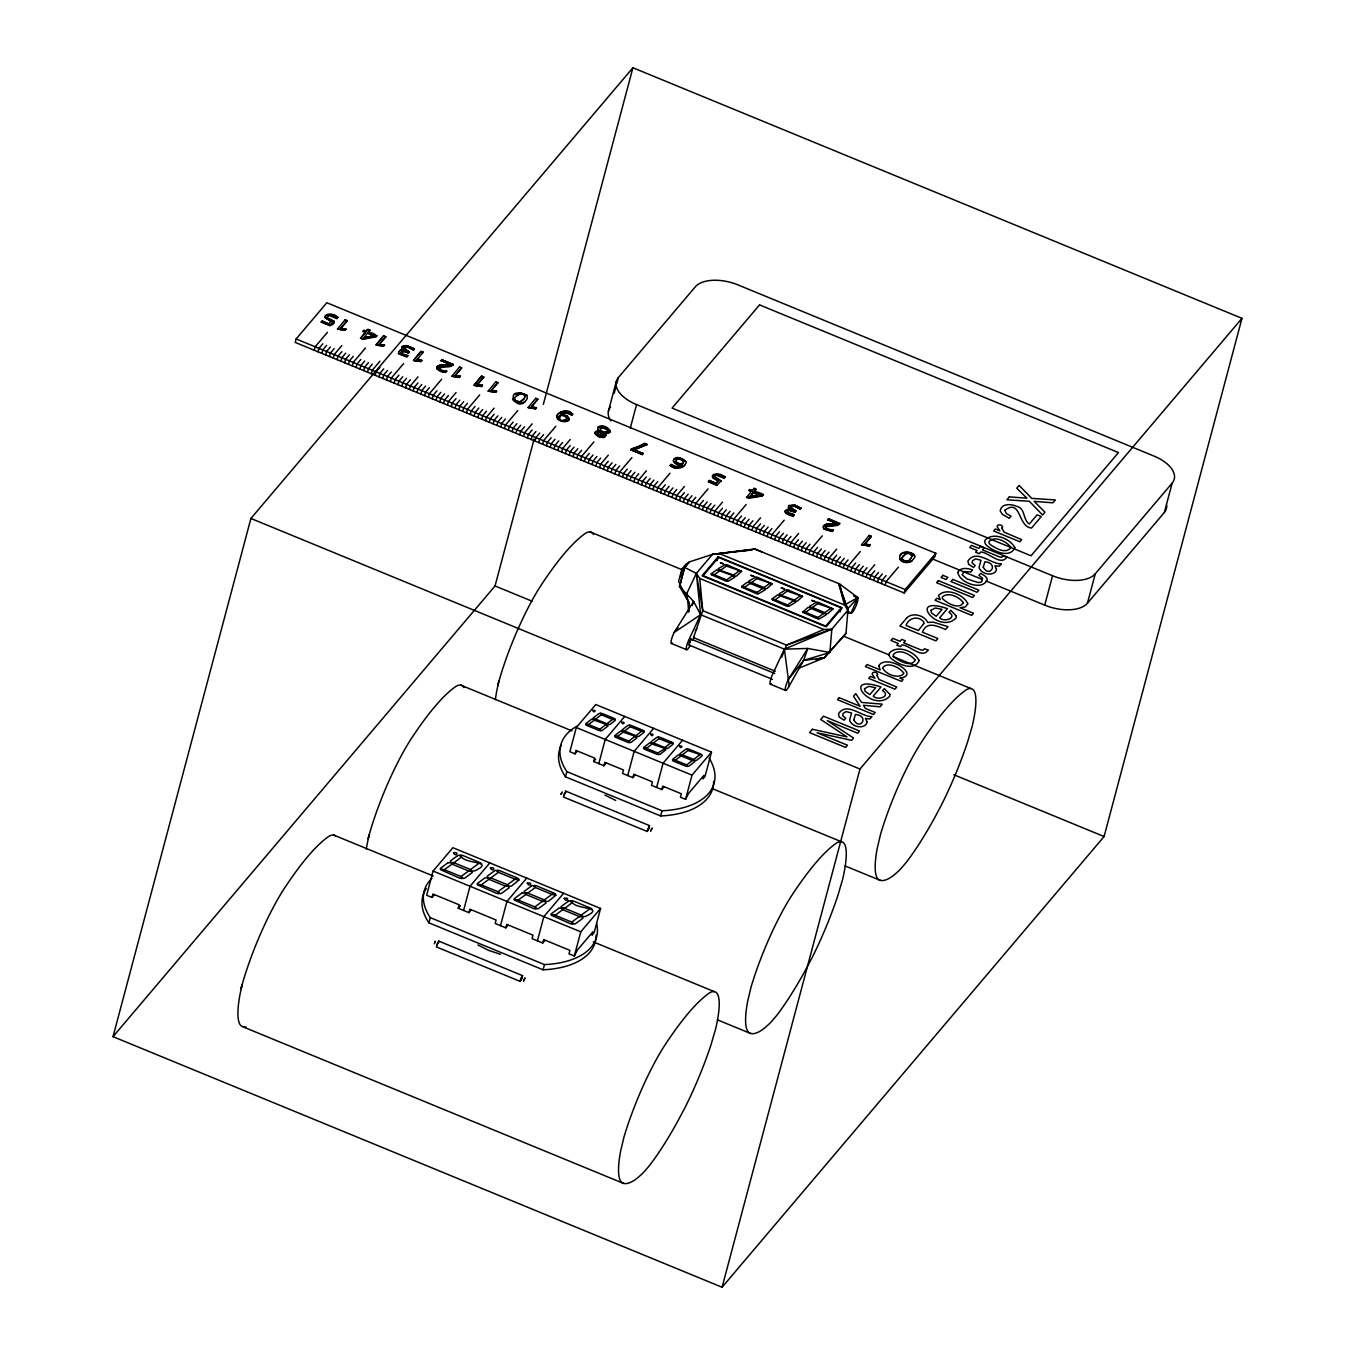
<?xml version="1.0" encoding="UTF-8"?>
<svg xmlns="http://www.w3.org/2000/svg" width="1355" height="1355" viewBox="0 0 1355 1355"><rect width="100%" height="100%" fill="white"/><g stroke="black" fill="none" stroke-linecap="round" stroke-linejoin="round"><path stroke-width="1.5" d="M525.3 396.185C524.978 390.697 512.986 396.083 514.849 398.98M912.288 555.398L912.186 556.414L910.154 553.331L906.546 553.06L901.82 558.192L903.311 555.364M688.289 612.257L688.713 602.06L680.041 584.547L684.597 567.406L689.204 561.969L712.459 554.381L754.972 549.063L762.255 552.095M911 558.429C909.476 562.206 901.515 562.681 901.922 557.837M829.87 652.466L807.8 648.452L803.6 660.427L788.712 686.85A8.418 1.728 -67.6 0 1 785.206 689.526A8.418 1.728 -67.6 0 1 788.373 679.38L803.6 660.427L829.87 652.466L831.851 629.143L847.959 610.14L838.711 583.514L844.555 605.075L847.959 610.14L845.977 633.446L824.213 657.819L799.619 667.93M565.882 792.082L565.763 791.151L563.426 796.994L647.165 831.445L648.317 830.09M691.101 639.966L690.982 639.035L688.645 644.878L772.384 679.329M685.647 463.444C689.288 461.92 675.383 452.807 673.35 460.666C673.96 464.155 679.482 465.832 682.107 464.562C678.855 465.612 673.841 462.699 673.35 460.666M404.01 347.879L408.075 346.914L413.546 349.946L407.974 347.253L404.18 347.795M790.524 506.905L794.589 505.94L800.06 508.972L794.487 506.279L790.693 506.821M556.888 417.204C554.076 413.224 571.929 406.839 571.878 415.087L565.408 412.598L560.614 414.833L566.797 415.917L569.303 419.068L566.881 415.579L560.614 414.833M605.821 435.717C603.771 429.264 608.09 439.528 601.705 437.309C597.877 438.224 593.897 432.347 595.014 432.296M785.121 511.614L785.29 510.75L786.12 513.223L791.134 515.577L793.369 515.984L794.284 514.68C781.412 509.565 788.559 514.646 794.284 514.68M604.533 433.397C617.44 434.515 603.788 421.557 598.08 427.265L597.724 429.332L599.401 431.28L597.724 429.332M450.334 364.41L441.222 360.65L450.334 364.41C446.574 366.477 436.259 363.055 436.767 368.679L440.324 371.406L445.676 372.473L446.676 371.067L441.391 370.322L439.274 367.696L450.199 366.528L453.18 364.749L441.984 359.769L453.281 364.41L452.824 365.189M823.146 527.095L826.144 524.283L836.848 523.437L827.736 519.676L836.848 523.437M527.298 398.404L527.01 395.406C501.401 384.464 517.559 415.697 526.943 399.031M899.703 557.024C899.381 548.25 919.622 553.043 913.829 558.599M327.52 317.104L327.588 316.647M714.559 477.028L721.216 481.093L714.661 476.672M446.574 371.406L441.307 370.677L438.952 368.509C441.391 363.089 449.894 369.119 453.281 364.41M839.423 523.86L836.814 525.215L826.635 525.774L825.534 527.129L826.669 528.704L833.19 530.093L829.091 530.11L825.754 528.315L825.635 526.773L837.559 525.367L839.795 523.437L828.498 518.796L827.651 520.032M337.022 318.577C330.688 313.903 321.88 313.479 337.022 318.577C339.512 313.903 323.54 311.938 325.183 317.663L331.23 321.558L325.183 317.663M562.206 791.913L560.885 794.352L561.732 793.285M712.205 476.587L718.387 481.144L712.713 477.909L713.441 474.419L720.233 474.301L725.162 476.757L724.163 478.163C709.021 473.064 717.828 473.488 724.163 478.163M241.681 986.389L239.903 994.993A101.066 20.799 -67.6 0 0 241.19 1025.955L244.036 1026.971M368.746 836.475L366.968 845.08A101.066 20.799 -67.6 0 0 366.29 849.077M498.335 683.343L496.574 691.948A101.066 20.799 -67.6 0 0 495.354 699.722M438.681 942.623L438.698 941.064L436.361 946.908L520.083 981.359L521.59 979.309L522.573 975.651L438.698 941.064M569.388 418.729C568.897 422.98 560.242 422.404 557.498 418.814L557.142 417.696M607.785 431.229C602.568 438.681 593.964 420.66 607.819 430.365M565.204 793.336L564.51 793.403M241.461 987.422L242.308 984.153M368.526 837.492L369.373 834.24M498.132 684.377L498.962 681.108M296.135 338.953L295.221 342.409L904.192 592.965L934.882 556.753L935.814 553.297L326.826 302.741L296.135 338.953L905.123 589.51L935.814 553.297M113.024 1036.66L250.912 518.457L632.921 67.75L1241.976 318.34L1104.088 836.543L722.08 1287.25L113.024 1036.66L495.032 585.97L534.107 439.071M321.287 322.134L322.134 320.881L328.689 323.964L322.05 321.237L321.287 322.134L329.739 325.607C344.475 321.067 315.376 314.563 334.075 321.508M314.241 350.234L315.173 346.778L327.453 332.297M325.268 316.02L330.281 314.479L337.92 317.527M318.052 351.792L318.967 348.337L322.812 343.814M327.419 317.443L327.859 316.223L327.504 316.985M321.863 353.367L322.778 349.912L326.623 345.373M329.739 325.607L334.16 321.169M325.674 354.925L326.589 351.47L330.417 346.948M329.468 356.5L330.4 353.045L334.228 348.506M337.497 329.062L345.017 330.264L337.497 329.062L345.135 319.814L347.219 320.678L340.749 328.554L345.864 329.265L340.749 328.554M333.279 358.059L334.194 354.604L341.867 345.559M345.135 319.814L347.134 321.033M337.09 359.634L338.005 356.179L341.85 351.639M340.884 361.192L341.816 357.737L345.644 353.215M344.695 362.767L345.61 359.295L349.454 354.773M348.506 364.326L349.421 360.87L353.265 356.348M352.317 365.901L353.232 362.429L365.511 347.947M376.859 336.023C355.806 329.028 379.044 333.11 376.131 336.887L362.767 339.224L360.532 338.293L365.511 332.212L363.157 331.247L365.511 332.212M368.018 329.248L366.273 331.298L363.936 330.332L366.189 331.636C366.392 327.148 373.015 331.755 367.916 329.587M362.767 339.224L376.944 335.684M363.868 337.666L373.726 335.972L363.868 337.666L367.578 333.059L373.811 335.617M356.111 367.459L357.043 364.004L360.87 359.482M367.578 333.059L373.726 335.972M359.922 369.017L360.837 365.562L364.681 361.04M363.733 370.593L364.647 367.137L368.492 362.598M367.527 372.151L368.458 368.696L372.286 364.173M384.447 345.152L383.601 346.152L376.08 344.949L383.702 335.701L385.718 336.921L379.332 344.441L384.447 345.152L379.332 344.441M376.859 345.288L383.685 345.813L384.532 344.797M371.338 373.726L372.252 370.271L379.942 361.209M376.08 344.949L383.702 335.701M375.149 375.284L376.063 371.829L379.908 367.307M378.96 376.859L379.874 373.404L383.702 368.865M382.754 378.418L383.685 374.962L387.513 370.44M386.565 379.993L387.479 376.521L391.324 371.998M390.375 381.551L391.29 378.096L403.57 363.614M407.669 355.992L406.856 356.958C397.421 353.689 393.39 351.182 406.94 356.619L407.77 355.654L401.334 353.333L403.502 355.129L407.77 355.654M404.586 350.539C394.966 351.284 404.383 347.659 404.484 350.877M402.045 346.66L407.821 346.152L414.461 348.879L406.619 345.576L403.417 345.779L401.673 347.456M408.634 353.079L404.349 351.233L401.317 352.215L404.247 351.572L408.634 353.079L409.447 351.877L404.112 348.777L409.447 351.877M394.17 383.126L395.101 379.654L398.929 375.132M397.98 384.685L398.912 381.229L402.74 376.707M401.791 386.243L402.706 382.788L406.551 378.265M405.602 387.818L406.517 384.363L410.345 379.84M413.512 360.447L421.151 351.199L423.15 352.402L421.049 351.538L413.512 360.447L421.032 361.65C424.098 358.025 409.735 359.668 421.879 360.633M414.308 360.769L421.117 361.294L421.981 360.295M409.396 389.376L410.328 385.921L418.001 376.876M413.207 390.951L414.122 387.496L417.967 382.957M417.018 392.51L417.933 389.054L421.778 384.532M420.812 394.085L421.744 390.63L425.572 386.09M424.623 395.643L425.555 392.188L429.383 387.666M428.434 397.218L429.349 393.746L441.628 379.264M436.818 367.137L437.157 366.561M436.767 368.679L443.271 371.947L446.676 371.067M437.072 366.9L438.207 365.731M438.122 366.07L439.63 365.257M438.952 368.509L439.376 367.357M432.245 398.776L433.16 395.321L436.988 390.799M439.545 365.596L441.493 365.054M441.408 365.41L443.881 365.105M436.039 400.352L436.971 396.88L440.798 392.357M443.796 365.46L446.642 365.24M446.557 365.579L448.471 365.206M448.37 365.545L449.606 364.952M439.85 401.91L440.765 398.455L444.609 393.932M443.661 403.468L444.576 400.013L448.42 395.491M451.876 376.233L459.396 377.435L451.876 376.233L459.514 366.985L461.615 367.849L455.145 375.708L460.26 376.419L455.145 375.708M447.455 405.043L448.386 401.588L456.059 392.527M459.514 366.985L461.513 368.187M451.266 406.602L452.197 403.146L456.025 398.624M455.077 408.177L455.991 404.722L459.836 400.182M458.888 409.735L459.802 406.28L463.63 401.757M462.682 411.31L463.613 407.855L467.441 403.316M466.493 412.868L467.407 409.413L479.687 394.932M482.516 385.125L481.567 386.48L474.047 385.277L481.686 376.029L483.684 377.249L477.316 384.769L482.414 385.481L477.316 384.769M474.843 385.599L481.567 386.48M470.304 414.444L471.218 410.988L475.063 406.449M474.047 385.277L481.686 376.029M474.098 416.002L475.029 412.547L478.857 408.024M477.909 417.577L478.84 414.105L482.668 409.583M488.139 391.087L495.659 392.273L488.139 391.087L495.778 381.839L497.861 382.686L491.391 390.562L496.506 391.273L491.391 390.562M481.719 419.135L482.634 415.68L486.479 411.158M485.53 420.694L486.445 417.238L494.118 408.194M495.778 381.839L497.776 383.042M489.324 422.269L490.256 418.814L494.084 414.291M493.135 423.827L494.05 420.372L497.895 415.85M496.946 425.402L497.861 421.947L501.706 417.408M500.74 426.961L501.672 423.505L505.5 418.983M504.551 428.536L505.483 425.08L517.745 410.582M512.529 398.76C513.206 402.808 522.437 404.315 525.113 401.436M515.086 394.373L521.15 392.916L527.01 395.406M525.3 396.846L520.54 401.995L517.779 402.062L514.985 400.284L519.744 401.842L524.029 399.217M508.362 430.094L509.277 426.639L513.122 422.116M516.238 396.49L517.898 394.678M517.813 395.016L518.728 394.17M518.626 394.525L519.575 393.848M519.473 394.186L520.439 393.661M520.337 394.017L521.319 393.661M512.173 431.669L513.088 428.214L516.916 423.675M521.235 394L522.234 393.797M525.215 396.524L523.166 394.119M515.967 433.227L516.899 429.772L520.726 425.25M519.778 434.803L520.693 431.33L524.537 426.808M528.06 407.567L535.581 408.77L528.06 407.567L535.699 398.319L537.799 399.183L531.329 407.059L536.428 407.77L531.329 407.059M523.589 436.361L524.504 432.906L532.176 423.844M535.699 398.319L537.698 399.539M527.4 437.936L528.315 434.464L532.142 429.942M531.194 439.494L532.125 436.039L535.953 431.517M543.338 404.383L632.921 67.75M535.005 441.053L535.919 437.597L539.764 433.075M538.816 442.628L539.73 439.172L543.558 434.633M542.61 444.186L543.541 440.731L555.821 426.249M431.991 897.45L432.906 893.995L459.159 904.801L458.244 908.257L468.898 912.643L469.829 909.188L496.082 919.994L495.168 923.449L505.822 927.836L506.736 924.381L533.006 935.187L532.092 938.642L542.745 943.029L543.66 939.574L569.93 950.38L568.998 953.835L574.334 956.02L577.399 950.024L592.897 931.749L591.983 935.204L594.134 932.663L600.57 908.46L452.892 847.705L433.092 871.062L426.656 895.265L431.991 897.45L434.125 894.927M546.421 445.761L547.335 442.306L551.18 437.767M557.091 415.985L557.481 415.07M557.396 415.426L558.141 414.139M557.498 418.814L563.036 421.236L568.761 420.321M558.057 414.478L559.225 413.055M550.232 447.319L551.146 443.864L554.991 439.342M566.898 418.763C555.584 426.774 559.446 406.669 566.949 418.644M559.141 413.411L560.445 412.208M559.209 418.356L559.141 416.984M559.225 416.815L560.005 415.646M560.36 412.564L561.8 411.598M561.41 414.037L566.644 412.327L571.878 415.087M560.377 415.765L561.664 415.206M561.698 411.954L563.24 411.226M554.043 448.895L554.957 445.439L558.785 440.9M561.58 415.562L563.087 415.324M563.155 411.581L564.781 411.107M596.065 935.153A89.21 46.883 14.9 0 1 543.084 969.807L428.908 922.823L430.28 917.64A89.21 46.883 14.9 0 1 431.957 878.311M562.833 420.473L566.102 419.948M567 417.831L564.578 415.748M564.696 411.446L566.407 411.209M572.674 414.122L568.101 411.564M557.837 450.453L558.768 446.998L562.596 442.475M566.593 419.237L566.813 419.118M561.648 452.028L562.562 448.556L570.235 439.511M565.458 453.586L566.373 450.131L570.201 445.609M569.252 455.161L570.184 451.689L574.012 447.167M573.063 456.72L573.978 453.264L577.823 448.742M576.874 458.278L577.789 454.823L581.634 450.3M580.685 459.853L581.6 456.398L593.88 441.916M463.579 910.458L470.016 886.255L489.816 862.898M584.479 461.411L585.411 457.956L589.239 453.434M594.862 433.177C595.997 435.412 603.28 439.342 605.905 435.378M599.486 430.941L595.878 431.635L599.401 431.28M588.29 462.987L589.205 459.531L593.05 454.992M598.08 427.265L604.804 427.011L610.394 430.924M597.216 433.261L600.502 436.022L602.738 435.904L603.788 434.396L600.468 431.991L597.386 432.923M597.369 434.328L603.449 435.412M598.199 432.11L603.788 434.396M600.248 428.265L603.754 427.875L607.701 429.586M600.096 430.28L604.008 432.025L607.599 431.296M592.101 464.545L593.016 461.09L596.861 456.567M608.412 411.141L616.237 381.754M614.205 393.255L615.763 387.378M616.813 383.465L618.371 377.571L695.267 286.87A33.638 17.683 14.9 0 1 737.984 284.906L1154.003 456.076A33.638 17.683 14.9 0 1 1172.177 483.074L1164.352 512.478L1087.455 603.195A33.638 17.683 14.9 0 1 1044.739 605.143L986.152 581.041M595.895 466.12L596.827 462.665L600.655 458.126M606.295 433.6L610.207 431.906M607.514 431.652L607.972 430.45M599.706 467.678L600.621 464.223L608.293 455.178M603.517 469.253L604.432 465.781L608.276 461.259M607.328 470.812L608.243 467.356L612.07 462.834M611.122 472.387L612.054 468.915L615.881 464.392M614.933 473.945L615.848 470.49L619.692 465.968M630.295 428.112L636.545 404.586A33.638 17.683 14.9 0 1 618.371 377.571M618.744 475.503L619.658 472.048L631.938 457.567M500.486 925.651L506.939 901.448L526.739 878.091M622.538 477.079L623.469 473.623L627.297 469.101M630.719 449.741L642.355 454.535L630.719 449.741L644.811 443.407L646.962 444.677L633.937 449.86L647.063 444.338M631.295 448.827L640.305 446.252L644.811 443.407M626.349 478.637L627.263 475.182L631.108 470.659M630.16 480.212L631.074 476.757L634.919 472.218M633.971 481.77L634.885 478.315L638.713 473.793M634.038 449.504L643.117 453.637L633.937 449.86M637.765 483.345L638.696 479.89L646.369 470.829M574.994 753.854L575.926 750.399L594.574 758.072L593.642 761.527L603.923 765.761L604.838 762.306L623.503 769.979L622.572 773.434L632.853 777.651L633.767 774.196L652.416 781.869L651.501 785.324L661.782 789.559L662.697 786.103L681.345 793.776L680.43 797.231L685.562 799.348L688.56 793.437L703.906 775.331L702.991 778.803L705.057 776.347L711.494 752.144L595.793 704.549L576.298 727.533L569.862 751.737L574.994 753.854L577.078 751.415M641.576 484.904L642.49 481.448L646.335 476.926M713.611 781.31A89.21 46.883 14.9 0 1 660.63 815.964L565.475 776.822L566.864 771.639A89.21 46.883 14.9 0 1 577.416 725.941M645.387 486.479L646.301 483.024L650.146 478.484M649.18 488.037L650.112 484.582L653.94 480.06M652.991 489.612L653.906 486.14L657.751 481.618M537.41 940.827L543.846 916.624L563.646 893.267M656.802 491.171L657.717 487.715L669.997 473.234M660.613 492.729L661.528 489.274L665.356 484.751M685.376 464.003C683.631 469.863 670.166 469.27 670.962 464.426L676.094 466.662L681.345 465.307L675.993 467.001L670.962 464.426M671.25 466.459L670.166 465.375M664.407 494.304L665.339 490.849L669.167 486.326M673.994 459.074L679.651 458.142L685.647 461.361M672.91 467.221L671.352 466.103M675.722 461.547L678.838 463.884L683.174 463.342C685.393 459.599 678.465 457.397 676.247 459.819C674.316 463.715 682.005 464.274 683.174 463.342M676.247 459.819C677.754 457.279 684.275 461.479 683.699 461.547M674.604 467.797L672.995 466.882M668.218 495.862L669.133 492.407L672.978 487.885M676.28 468.136L684.631 465.273M543.084 969.807L544.473 964.608A89.21 46.883 14.9 0 0 596.59 923.534M598.791 763.644L605.228 739.44L624.723 716.439M672.029 497.437L672.944 493.982L676.789 489.443M675.823 498.996L676.755 495.54L684.427 486.496M679.634 500.571L680.549 497.116L684.394 492.576M683.445 502.129L684.36 498.674L688.205 494.152M687.256 503.704L688.171 500.249L691.999 495.71M691.05 505.263L691.982 501.807L695.809 497.285M574.334 956.02L580.77 931.817L600.57 908.46M694.861 506.838L695.776 503.366L708.055 488.884M688.662 562.935L686.291 563.883L681.853 569.134L678.584 581.43L680.024 583.937M680.718 575.096L680.752 577.01M680.955 574.232L681.413 572.488L681.446 574.418M627.721 775.551L634.157 751.331L653.652 728.346M698.672 508.396L699.587 504.941L703.431 500.418M683.174 569.811L683.648 568.084L682.124 571.827M708.428 481.719L716.897 485.192L708.428 481.719L709.292 480.466L715.931 483.21L718.472 480.805M709.292 480.466L715.846 483.549L718.387 481.144M702.466 509.971L703.397 506.499L707.225 501.977M689.204 561.969L684.207 568.185L681.853 569.134M712.425 475.588L717.422 474.064L725.061 477.096M706.277 511.529L707.191 508.074L711.036 503.552M710.088 513.088L711.002 509.632L714.847 505.11M713.899 514.663L714.813 511.208L722.486 502.146M717.693 516.221L718.624 512.766L722.452 508.244M721.504 517.796L722.418 514.341L726.263 509.802M689.068 607.751L688.713 602.06L679.499 586.444L684.597 567.406L696.351 573.402L699.756 578.466L702.754 610.665L693.506 637.612L775.28 671.25M725.315 519.355L726.229 515.899L730.074 511.377M656.633 787.441L663.086 763.238L682.564 740.253M717.117 560.682L718.167 556.736L842.251 607.785L826.144 626.789L702.059 575.74L718.167 556.736M729.109 520.93L730.04 517.475L733.868 512.935M732.92 522.488L733.834 519.033L746.114 504.551M736.73 524.063L737.645 520.591L741.49 516.069M660.63 815.964L662.019 810.781A89.21 46.883 14.9 0 0 709.122 758.123M746.537 497.404L762.12 495.981L748.773 498.318L746.537 497.404L751.5 491.306L749.163 490.341L751.5 491.306M749.84 489.765L752.177 490.73L749.84 489.765L749.061 490.679M740.541 525.621L741.456 522.166L745.284 517.644M749.874 496.76L753.566 492.153L759.715 495.066L749.874 496.76L753.566 492.153M754.007 488.342L755.988 489.545L754.007 488.342L752.177 490.73M744.335 527.197L745.267 523.724L749.095 519.202M754.345 491.238C778.109 498.081 747.198 494.219 756.073 489.189M755.48 495.625L759.816 494.711M748.146 528.755L749.061 525.3L752.906 520.777M751.957 530.313L752.872 526.858L760.545 517.813M755.751 531.888L756.683 528.433L760.511 523.894M685.562 799.348L692.015 775.145L711.494 752.144M759.562 533.447L760.477 529.991L764.322 525.469M763.373 535.022L764.288 531.567L768.133 527.027M767.184 536.58L768.099 533.125L771.927 528.602M770.978 538.155L771.91 534.7L784.172 520.201M774.789 539.713L775.704 536.258L779.548 531.736M785.256 512.139L785.223 511.258M791.1 509.565L787.678 509.226L785.477 510.615L790.998 509.903L788.305 507.109L790.998 509.903M785.595 512.681L785.358 511.8M778.6 541.289L779.515 537.816L783.359 533.294M786.12 513.223L785.697 512.342M800.873 508.244L794.437 504.822L788.559 505.686L795.707 505.551L800.873 508.244L799.975 509.311M786.832 513.765L786.222 512.884M795.148 512.105C788.424 509.09 786.51 510.445 795.148 512.105L795.961 510.903L790.626 507.803L795.961 510.903M787.729 514.29L786.916 513.426M788.779 514.781L787.814 513.935M782.394 542.847L783.326 539.392L787.153 534.869M791.134 515.577L788.881 514.426M792.269 515.832L793.369 515.984M786.205 544.422L787.12 540.95L790.964 536.428M790.016 545.98L790.93 542.525L798.603 533.463M793.827 547.539L794.741 544.083L798.569 539.561M797.621 549.114L798.552 545.659L802.38 541.136M801.432 550.672L802.346 547.217L806.191 542.694M805.243 552.247L806.157 548.792L810.002 544.253M809.037 553.805L809.968 550.35L822.248 535.869M812.848 555.381L813.762 551.925L817.607 547.386M823.332 526.163L823.671 525.588M833.088 530.432L832.19 531.499C820.791 528.467 820.385 527.535 832.275 531.16L833.19 530.093M823.586 525.926L824.721 524.758M816.659 556.939L817.573 553.484L821.418 548.961M824.619 525.096L826.144 524.283M825.466 527.535L825.889 526.384M828.498 518.796L839.693 523.775M826.042 524.622L828.007 524.08M820.469 558.514L821.384 555.042L825.212 550.52M827.922 524.436L830.395 524.131M830.31 524.487L833.156 524.266M824.263 560.072L825.195 556.617L829.023 552.095M833.071 524.605L834.985 524.233M834.883 524.571L836.12 523.979M828.074 561.648L828.989 558.175L836.662 549.131M831.885 563.206L832.8 559.751L836.645 555.228M835.679 564.764L836.611 561.309L840.439 556.786M839.49 566.339L840.422 562.884L844.25 558.362M843.301 567.897L844.216 564.442L848.061 559.92M847.112 569.473L848.027 566.017L860.306 551.519M840.117 611.85L841.184 607.836L718.624 557.413L703.126 575.689L825.686 626.129L841.184 607.836M850.906 571.031L851.838 567.576L855.666 563.053M861.56 544.71L869.08 545.913L861.56 544.71L869.199 535.462L871.299 536.326L864.829 544.185L869.944 544.896L864.829 544.185M854.717 572.606L855.632 569.151L859.476 564.612M858.528 574.164L859.443 570.709L863.287 566.187M869.199 535.462L871.197 536.665M862.322 575.74L863.254 572.284L867.081 567.745M866.133 577.298L867.065 573.843L874.737 564.781M869.944 578.873L870.858 575.401L874.703 570.878M873.755 580.431L874.669 576.976L878.497 572.454M877.549 581.989L878.48 578.534L882.308 574.012M881.36 583.565L882.274 580.109L886.119 575.587M885.171 585.123L886.085 581.668L898.365 567.186M899.601 558.87C901.397 562.105 909.459 563.341 912.084 560.648C908.646 564.036 900.042 562.952 899.585 557.633M900.296 555.669C902.21 550.858 913.355 551.265 914.523 556.329M901.786 558.87L904.852 560.919L908.409 560.868M904.886 553.89L909.12 553.365L912.186 555.736M909.357 559.988L912.288 556.058M904.192 592.965L905.123 589.51M722.08 1287.25L859.968 769.03L1241.976 318.34M1044.739 605.143L1052.564 575.756A33.638 17.683 14.9 0 0 1095.28 573.792L1172.177 483.074M1087.455 603.195L1095.28 573.792M789.186 685.952L788.373 679.38L807.8 648.452L784.376 649.147L700.654 614.696L693.608 601.468L679.499 586.444L680.735 581.939M241.038 988.625L243.307 980.597A90.463 18.614 -67.6 0 1 282.924 890.574A240.784 49.559 -67.6 0 1 328.96 836.255A90.463 18.614 -67.6 0 1 335.447 835.815M368.12 838.711L370.372 830.683A90.463 18.614 -67.6 0 1 409.989 740.66A240.784 49.559 -67.6 0 1 456.025 686.341A90.463 18.614 -67.6 0 1 463.918 687.595M497.708 685.579L499.978 677.551A90.463 18.614 -67.6 0 1 539.595 587.528A240.784 49.559 -67.6 0 1 585.631 533.209A90.463 18.614 -67.6 0 1 593.524 534.463M436.971 944.52L437.021 945.519M679.499 586.444L680.041 584.547M434.989 942.386L435.107 941.183L434.379 943.741M690.322 641.609L689.712 643.015M781.733 657.141L786.493 645.115L823.84 629.516L831.851 629.143L784.376 649.147L773.146 673.113A8.418 1.728 -67.6 0 0 770.114 681.684A8.418 1.728 -67.6 0 0 771.334 683.733M692.219 605.465L693.608 601.468L674.18 632.412A8.418 1.728 -67.6 0 0 671.148 640.983A8.418 1.728 -67.6 0 0 672.368 643.015M648.977 828.633L649.502 825.601L565.763 791.151M648.672 828.582L648.96 826.957L647.961 829.904M564.341 793.793L564.391 795.216M689.441 641.88L690.034 640.729M847.231 613.222L851.126 612.866L857.783 597.487L839.626 583.971L754.972 549.063L712.459 554.381L696.351 573.402L686.748 593.575L689.153 611.461M437.259 943.724L438.19 942.453M400.978 352.961L401.419 351.877M831.851 629.143L786.493 645.115L702.754 610.665L696.351 573.402L700.654 614.696L689.407 638.662A8.418 1.728 -67.6 0 0 686.24 648.808A8.418 1.728 -67.6 0 0 689.763 646.132L690.22 645.234M692.625 640.509L694.234 637.375M398.675 352.063L399.945 350.555M404.264 347.456L404.01 349.133M714.644 476.57L715.423 475.419M559.649 415.951L559.056 417.848M677.991 627.67L674.18 632.412L700.654 614.696M337.107 318.239L338.005 317.172M340.85 328.198L347.219 320.678M345.017 330.264L345.965 328.909M363.072 331.585L363.936 330.332M360.532 338.293L365.41 332.551M368.255 332.483L370.084 330.095M379.434 344.085L385.802 336.565M413.461 350.284L414.461 348.879M416.781 359.922L423.251 352.063M441.137 361.006L441.984 359.769M455.229 375.369L461.615 367.849M459.396 377.435L460.344 376.08M477.4 384.414L483.769 376.893M491.492 390.223L497.861 382.686M495.659 392.273L496.608 390.934M531.414 406.703L537.799 399.183M535.581 408.77L536.529 407.415M571.962 414.732L572.775 413.783M642.355 454.535L643.219 453.281M670.081 465.714L670.877 464.782M724.264 477.807L725.162 476.757M749.163 490.341L749.925 489.426M681.142 573.995L682.497 572.42M754.244 491.594L755.988 489.545M762.12 495.981L762.95 494.778M458.244 908.257L460.395 905.733M695.335 630.685L696.877 628.872M800.06 508.972L800.974 507.905M593.642 761.527L595.726 759.088M468.898 912.643L471.049 910.12M603.923 765.761L605.99 763.305M632.853 777.651L634.919 775.212M505.822 927.836L507.973 925.296M864.913 543.846L871.299 536.326M661.782 789.559L663.848 787.12M869.08 545.913L870.029 544.558M542.745 943.029L544.896 940.489M847.265 609.191L857.935 597.724A8.418 1.728 -67.6 0 1 855.767 606.515A8.418 1.728 -67.6 0 1 851.33 612.968L847.519 611.41M912.084 560.648L913.185 559.276M681.243 465.663L682.107 464.562M716.897 485.192L721.317 480.737M328.689 323.964L331.331 321.22M845.977 633.446L824.213 657.819L816.133 660.054M788.305 510.547L787.56 512.342M595.76 719.031L601.163 714.864L600.316 713.289A3.625 1.897 14.9 0 0 598.605 713.797L593.185 717.981L594.405 720.267L607.345 724.756M624.689 730.921L630.092 726.754L629.245 725.179A3.625 1.897 14.9 0 0 627.534 725.704L622.114 729.888L623.334 732.174L636.257 736.646M653.618 742.828L659.021 738.661L658.124 737.086A3.625 1.897 14.9 0 0 656.464 737.594L651.027 741.778L652.263 744.081L665.186 748.553L657.869 752.906L658.767 754.481A3.625 1.897 14.9 0 0 660.427 753.973L665.847 749.789L664.627 747.486L653.703 742.997L649.418 743.031L643.981 747.232A2.71 1.423 14.9 0 0 643.693 748.248L646.589 748.248L651.992 744.081L651.416 743.014M682.53 754.735L687.934 750.568L687.104 748.993A3.625 1.897 14.9 0 0 685.393 749.501L679.956 753.685L681.192 755.971L692.117 760.477L696.402 760.426L701.822 756.242A3.1 1.626 14.9 0 0 701.941 755.226L688.221 750.551L687.391 748.993A3.455 1.812 14.9 0 1 689.221 749.298L700.23 753.837A2.964 1.558 14.9 0 1 701.805 754.989L701.822 755.023M692.202 760.646L686.799 764.813L687.696 766.388A3.625 1.897 14.9 0 0 689.356 765.863L694.776 761.679L693.557 759.393L682.632 754.904L678.33 754.938L672.91 759.122A2.575 1.355 14.9 0 0 674.502 761.544L685.528 766.066A3.455 1.812 14.9 0 0 687.341 766.388M699.231 755.226L693.828 759.393L694.387 760.46M595.218 432.143L595.98 431.296M477.959 864.084L470.659 869.453L471.574 870.909L474.436 870.977C495.54 861.187 466.577 864.033 461.75 857.241L460.412 855.073A5.403 2.829 14.9 0 1 463.054 855.581L480.229 862.729A4.556 2.388 14.9 0 1 481.364 863.592L481.652 863.948M490.967 877.786L498.267 872.417L495.913 870.333A4.505 2.371 14.9 0 0 494.507 870.858L487.173 876.245L488.105 877.701M588.714 909.645L581.414 915.015L582.328 916.471L585.208 916.556C606.295 906.749 577.332 909.595 572.504 902.803L571.166 900.635A5.403 2.829 14.9 0 1 573.809 901.16L590.983 908.307A4.556 2.388 14.9 0 1 592.118 909.171L592.406 909.51M738.763 571.251L733.546 574.977L734.274 576.027L736.392 576.129L741.625 571.387L726.619 566.119L725.958 564.595A4.268 2.253 14.9 0 1 727.533 564.967L741.49 571.2M749.281 582.43L749.993 583.48L744.776 587.206L741.863 587.24L756.005 593.49A4.268 2.253 14.9 0 0 757.597 593.863L756.92 592.321L741.642 586.41L747.164 582.328L751.686 582.531L756.784 578.636L755.717 577.078L748.722 581.21L750.28 583.497L762.323 588.443L766.845 588.646L772.079 583.92L769.217 583.768L764 587.494L764.728 588.561M762.425 588.612L757.208 592.338L758.292 593.913L765.27 589.764L763.712 587.477L751.686 582.531M799.67 596.302L794.453 600.028L795.165 601.078L797.282 601.18L802.516 596.454M812.458 607.413L817.675 603.686L816.608 602.128L809.629 606.261L811.188 608.547L823.213 613.51L827.736 613.713L832.969 608.971L830.124 608.835L824.89 612.562L825.618 613.612M823.332 613.68L818.115 617.406L819.182 618.964L826.177 614.831L824.602 612.545L812.577 607.582L808.054 607.396L802.634 612.104L805.683 612.274L810.9 608.547L810.171 607.48M649.502 825.601L647.165 831.445M522.573 975.651L520.083 981.359M749.959 496.421L755.565 495.269M803.6 660.427L824.213 657.819L820.148 658.056M712.459 554.381L751.754 549.978M751.805 549.842L743.743 550.74M615.051 719.319L612.358 719.353L601.434 714.847L600.621 713.289A3.455 1.812 14.9 0 1 602.433 713.594L613.442 718.133A2.964 1.558 14.9 0 1 615.035 719.285L612.443 719.522L607.04 723.689L609.615 724.722L615.051 720.538A3.1 1.626 14.9 0 0 615.153 719.522M585.97 724.688L588.832 724.62L599.74 729.109L600.57 730.684A3.455 1.812 14.9 0 1 598.741 730.362L587.714 725.84A2.575 1.355 14.9 0 1 586.122 723.485L591.559 719.234L595.844 719.2L606.769 723.689L608.005 725.975L602.568 730.176A3.625 1.897 14.9 0 1 600.909 730.684L600.011 729.109L605.414 724.942L607.43 724.925M643.981 731.226L641.288 731.243L630.363 726.754L629.533 725.179A3.455 1.812 14.9 0 1 631.362 725.501L642.372 730.023A3.1 1.626 14.9 0 1 643.981 732.445L638.544 736.629L635.969 735.596L641.372 731.412L644.065 731.395M614.899 736.578L617.745 736.51L628.669 741.016L629.499 742.591A3.455 1.812 14.9 0 1 627.67 742.269L616.644 737.73A2.575 1.355 14.9 0 1 615.051 735.392L620.488 731.141L624.774 731.09L635.698 735.596L636.918 737.882L631.498 742.066A3.625 1.897 14.9 0 1 629.838 742.574L628.94 741.016L634.343 736.832L636.359 736.815M672.91 743.133L670.2 743.15L659.292 738.661L658.462 737.086A3.455 1.812 14.9 0 1 660.292 737.391L671.301 741.93M672.995 743.302L670.302 743.319L664.899 747.486L667.473 748.536L672.91 744.352A3.1 1.626 14.9 0 0 671.216 741.863M585.834 724.451L588.731 724.451L594.134 720.284L593.575 719.217M614.764 736.358L617.66 736.341L623.063 732.174L622.487 731.124M672.622 760.155L675.518 760.155L680.921 755.988L680.346 754.921M718.997 569.744L721.114 569.845L726.331 566.119L725.264 564.544L718.269 568.693L719.844 570.963L733.987 576.01L731.988 576.095L726.771 579.821L727.838 581.38L734.817 577.247L733.258 574.96L719.115 569.913M779.904 594.794L782.004 594.896L787.238 591.17L786.154 589.594L779.176 593.744L780.734 596.031L794.877 601.061M780.006 594.964L794.166 600.011L795.724 602.298L788.729 606.43L787.662 604.872L792.878 601.146L794.995 601.247M802.516 596.42L787.526 591.187L786.849 589.645A4.268 2.253 14.9 0 1 788.424 590.018L802.397 596.251M604.618 433.058L606.396 433.244M880.242 880.377L881.682 880.564A165.767 34.129 -67.6 0 0 901.261 868.267L906.241 862.39A165.767 34.129 -67.6 0 0 934.188 818.623L941.166 805.514A101.066 20.799 -67.6 0 0 967.639 741.812L972.297 725.941A90.463 18.614 -67.6 0 0 966.234 689.814A240.784 49.559 -67.6 0 0 920.197 744.132A90.463 18.614 -67.6 0 0 880.581 834.155L877.176 848.552A101.066 20.799 -67.6 0 0 878.463 879.497L880.242 880.377L845.114 865.93M750.653 1033.509L752.093 1033.696A165.767 34.129 -67.6 0 0 771.656 1021.399L776.635 1015.522A165.767 34.129 -67.6 0 0 804.582 971.755L811.577 958.646A101.066 20.799 -67.6 0 0 838.051 894.944L842.691 879.073A90.463 18.614 -67.6 0 0 836.645 842.946A240.784 49.559 -67.6 0 0 790.609 897.264A90.463 18.614 -67.6 0 0 750.992 987.27L747.587 1001.667A101.066 20.799 -67.6 0 0 748.875 1032.629L750.653 1033.509L717.473 1019.858M623.571 1183.423L625.011 1183.609A165.767 34.129 -67.6 0 0 644.59 1171.313L649.57 1165.436A165.767 34.129 -67.6 0 0 677.517 1121.669L684.512 1108.559A101.066 20.799 -67.6 0 0 710.985 1044.857L715.626 1028.987A90.463 18.614 -67.6 0 0 709.58 992.859A240.784 49.559 -67.6 0 0 663.543 1047.178A90.463 18.614 -67.6 0 0 623.927 1137.201L620.522 1151.598A101.066 20.799 -67.6 0 0 621.793 1182.542L623.571 1183.423L242.968 1026.819L244.408 1027.022A165.767 34.129 -67.6 0 0 245.949 1026.955M674.688 467.458L676.382 467.78M566.322 411.564L568.016 411.903M791.235 515.222L792.353 515.493M563.002 415.663L564.476 416.104M522.149 394.153L523.081 394.457M500.537 954.31L488.596 950.346L477.875 944.977M636.545 404.586L1052.564 575.756M931.461 558.531L982.24 579.432M383.617 336.057L385.718 336.921M481.584 376.385L483.684 377.249M644.726 443.763L646.962 444.677M753.482 492.492L759.715 495.066M321.372 321.796L329.841 325.268M360.633 337.954L362.869 338.869M853.972 595.912L857.783 597.487L844.588 605.041L720.47 554.009M854.124 596.149L857.935 597.724M590.323 531.99L682.056 569.727M844.063 636.393L888.948 654.855M892.86 656.464L970.925 688.577M699.756 578.466L823.84 629.516M690.982 639.035L774.721 673.486M671.47 643.49L686.68 649.756M770.419 684.207L785.646 690.474M495.032 585.97L532.125 601.213M953.768 774.704L1104.088 836.543M250.912 518.457L859.968 769.03M576.298 727.533L692.015 775.145M460.717 685.105L571.979 730.887M712.51 788.712L841.336 841.709M566.864 771.639L662.019 810.781M433.092 871.062L580.77 931.817M333.652 835.036L433.194 875.991M593.253 941.844L714.271 991.623M430.28 917.64L544.473 964.608M604.94 795.063L615.678 800.432M488.257 877.938L489.172 879.412L505.229 886.018L508.108 886.085L507.177 884.629L491.12 878.023L484.988 877.854L477.654 883.257A3.252 1.711 14.9 0 0 477.231 884.307L481.482 884.764L488.782 879.395L487.851 877.938M823.366 527.349L823.62 528.298M672.741 760.392L675.603 760.324L686.528 764.813L687.341 766.388M401.978 348.929L401.69 347.591M838.711 583.514L847.959 610.14M514.9 399.319L514.985 400.284M398.709 352.232L398.743 353.113M839.626 583.971L842.776 597.386M686.748 593.575L687.544 596.979M784.376 649.147L788.373 679.38M428.908 922.823A89.21 46.883 14.9 0 1 426.317 888.524M565.475 776.822A89.21 46.883 14.9 0 1 561.292 745.233M610.8 420.88A33.638 17.683 14.9 0 1 610.563 406.974M1166.689 505.178A33.638 17.683 14.9 0 1 1164.352 512.478M853.802 719.81C859.968 731.429 870.029 715.813 855.479 714.491L853.802 719.81M983.239 567.101C989.387 578.721 999.465 563.104 984.899 561.783L983.239 567.101M518.931 880.005L511.36 886.17L508.498 886.102L507.566 884.646L514.866 879.276L518.931 880.005M555.855 895.198L548.284 901.363L545.404 901.295L544.49 899.822L551.79 894.452L555.855 895.198M914.947 659.75L914.896 660.8C909.933 667.219 899.822 660.935 894.69 657.531A6.639 3.489 14.9 0 1 893.402 654.448C899.026 648.096 910.645 654.482 914.947 659.75M1010.61 546.878L1010.559 547.928C1005.596 554.347 995.485 548.064 990.353 544.659A6.639 3.489 14.9 0 1 989.065 541.577C994.689 535.225 1006.325 541.61 1010.61 546.878M1004.834 510.259L1006.359 513.562L1011.05 516.153L1009.238 518.288L1002.446 514.409L1000.21 510.954C1001.04 503.196 1011.253 503.84 1016.623 506.313C1025.752 508.26 1022.585 519.88 1029.36 523.962L1037.1 514.849L1041.267 516.56L1031.545 528.027C1017.774 527.027 1021.348 498.047 1004.834 510.259M889.879 694.438L889.778 696.148C872.654 714.221 839.05 672.859 881.021 686.985L873.247 696.131C877.752 701.077 891.421 696.114 882.596 690.644L884.341 688.594L889.879 694.438M956.274 616.085L956.19 617.795C939.049 635.885 905.445 594.506 947.416 608.632L939.659 617.795C944.164 622.724 957.816 617.778 948.991 612.308L950.753 610.241L956.274 616.085M866.946 721.571L866.844 723.231C863.389 729.651 851.296 726.602 849.585 720.149L851.584 713.001L846.079 711.595L843.216 713.357L842.624 715.711L845.74 718.218L844.08 720.183L839.185 716.998L838.491 713.763C846.909 701.179 861.899 717.235 871.909 716.558L869.927 718.963L865.438 718.455L866.946 721.571M903.633 672.927L903.582 673.841C898.077 679.38 885.831 674.333 882.613 668.032C886.848 660.986 899.906 667.456 903.633 672.927M996.382 568.863L996.281 570.523C992.808 576.942 980.732 573.893 979.004 567.44L981.003 560.293L975.515 558.887L972.636 560.648L972.06 563.002L975.177 565.509L973.517 567.474L968.622 564.29L967.91 561.055C976.328 548.47 991.335 564.527 1001.345 563.849L999.363 566.255L994.875 565.746L996.382 568.863M520.557 979.631L521.929 976.904L520.557 979.631M523.606 980.885L524.927 978.141L523.606 980.885M650.671 830.971L652.043 828.227L650.671 830.971M963.32 602.772C959.205 610.072 946.62 603.161 942.352 598.436L942.199 597.25C947.501 591.271 959.594 596.894 963.32 602.772M878.785 665.762L880.174 669.895L867.115 664.526L865.388 666.558L901.532 681.43L903.158 679.499L899.805 678.11C921.993 675.23 886.085 653.076 878.785 665.762M957.883 572.318C959.001 582.887 983.323 591.474 987.202 579.381A9.959 5.234 14.9 0 0 984.628 575.79L980.63 573.317L978.903 575.35L982.595 578.297L981.681 581.786A5.979 3.15 14.9 0 1 977.717 582.447L966.911 578.873L962.152 574.808L964.066 571.556L970.756 571.996L972.484 569.964C967.86 568.185 960.627 566.966 957.883 572.318M864.507 688.73L865.1 691.304L869.791 694.641L875.686 687.696L868.758 686.341L864.507 688.73M930.902 610.377L931.495 612.951L936.203 616.288L942.081 609.344L935.17 607.989L930.902 610.377M919.147 660.512C914.422 671.945 896.959 664.052 890.455 657.734A11.975 6.301 14.9 0 1 889.337 653.212C897.01 644.269 914.54 651.365 919.147 660.512M1014.827 547.623C1010.085 559.073 992.622 551.18 986.118 544.862A11.975 6.301 14.9 0 1 985 540.34C992.673 531.397 1010.22 538.494 1014.827 547.623M711.189 573.893L714.322 574.689L719.556 570.963L716.71 569.811L711.189 573.893M772.096 598.944L775.229 599.74L780.446 596.014L777.601 594.862L772.096 598.944M876.837 675.451L879.192 679.549L896.756 687.07L894.961 689.17L868.707 678.364L870.401 676.365L874.94 678.228L872.18 674.096C872.095 670.166 880.259 673.215 876.837 675.451M1001.785 528.043L1004.123 532.159L1021.687 539.663L1019.909 541.763L993.638 530.957L995.332 528.958L999.871 530.838L997.111 526.688C997.026 522.776 1005.19 525.825 1001.785 528.043M967.758 603.771L965.488 606.854L960.017 607.734L973.432 613.256L971.654 615.356L935.035 600.282L936.779 598.249L940.251 599.672L938.524 595.556C945.875 587.071 964.099 594.642 967.758 603.771M928.023 650.163C922.128 659.411 909.053 644.692 901.888 644.946L900.448 646.64L896.841 645.166L898.28 643.473L890.946 640.458L892.742 638.324L900.076 641.338L901.769 639.357L905.377 640.83L903.683 642.829L920.824 649.875L923.043 650.197L924.55 648.723L928.023 650.163M1006.816 557.21C1000.905 566.475 987.829 551.756 980.664 552.01L979.225 553.704L975.617 552.213L977.057 550.52L969.723 547.505L971.518 545.388L978.852 548.402L980.546 546.404L984.153 547.894L982.46 549.876L999.6 556.939L1001.819 557.244L1003.327 555.77L1006.816 557.21M720.386 562.816L723.418 563.849L720.572 562.681M750.839 575.35L753.871 576.383L750.839 575.35M781.293 587.884L784.308 588.917L781.293 587.884M811.747 600.401L814.762 601.434L811.747 600.401M453.468 852.786C455.754 857.867 459.887 851.194 453.468 852.786M490.391 867.962C492.678 873.06 496.794 866.387 490.391 867.962M527.315 883.155C529.602 888.236 533.718 881.563 527.315 883.155M564.222 898.348C566.509 903.429 570.641 896.756 564.222 898.348M592.762 710.477C594.117 714.17 597.318 709.156 592.762 710.477M621.691 722.384C623.046 726.077 626.23 721.063 621.691 722.384M650.62 734.291C651.975 737.967 655.159 732.97 650.62 734.291M679.549 746.182C680.904 749.874 684.089 744.86 679.549 746.182M923.805 623.537L918.351 630.515L906.055 625.451C908.629 617.389 918.859 615.61 923.72 621.996L923.805 623.537M759.545 304.892L672.08 408.092L1031.003 555.77L1118.468 452.57L759.545 304.892M812.39 729.278L809.579 732.598L845.588 747.418L847.468 745.199L817.048 732.767L851.601 740.338L853.548 738.035L827.295 720.657L857.647 733.207L859.51 730.989L823.484 716.168L820.707 719.471L847.01 736.883L812.39 729.278M839.185 697.656L837.475 699.688L873.501 714.508L875.211 712.476L865.354 708.428L863.457 705.278L880.005 706.819L882.274 704.143L861.56 702.432L855.784 693.608L853.515 696.284L860.103 706.277L839.185 697.656M906.614 618.1L899.889 626.044L935.915 640.864L937.88 638.544L922.433 632.175C926.803 620.488 937.694 626.366 945.553 629.482L947.975 626.637L933.375 622.182L927.667 622.419C924.5 615.221 912.305 611.969 906.614 618.1M938.388 580.618L936.61 582.718L972.636 597.538L974.414 595.438L938.388 580.618M942.86 575.333L941.064 577.467L946.061 579.517L947.873 577.382L942.86 575.333M1009.356 496.879L1006.901 499.792L1029.326 501.265L1042.588 515.002L1044.959 512.19L1034.17 501.35L1052.903 502.824L1055.342 499.944L1031.765 498.386L1019.096 485.412L1016.741 488.173L1026.853 498.183L1009.356 496.879M952.751 579.398L950.939 581.532L977.074 592.287L978.886 590.153L952.751 579.398M448.065 862.661L440.731 868.064A3.252 1.711 14.9 0 0 440.307 869.114L444.559 869.571L451.859 864.202L450.944 862.745L448.065 862.661M457.6 855.666L450.267 861.052L451.181 862.525L454.06 862.593L461.361 857.224L458.989 855.141A4.505 2.371 14.9 0 0 457.6 855.666M468.457 871.062L461.157 876.431L463.529 878.514A4.505 2.371 14.9 0 0 464.917 877.989L472.251 872.603L471.337 871.13L468.457 871.062M505.381 886.255L498.081 891.624L500.452 893.707A4.505 2.371 14.9 0 0 501.841 893.182L509.175 887.779L508.244 886.322L505.381 886.255M521.912 893.047L514.578 898.45A3.252 1.711 14.9 0 0 514.155 899.5L518.406 899.957L525.706 894.588L524.775 893.131L521.912 893.047M531.431 886.051L524.097 891.438L525.029 892.894L527.891 892.979L535.191 887.61L532.82 885.526A4.505 2.371 14.9 0 0 531.431 886.051M542.305 901.431L535.005 906.8L537.359 908.9A4.505 2.371 14.9 0 0 538.765 908.358L546.099 902.972L545.167 901.515L542.305 901.431M558.836 908.24L551.485 913.626A3.252 1.711 14.9 0 0 551.079 914.693L555.313 915.15L562.613 909.781L561.698 908.307L558.836 908.24M568.355 901.244L561.021 906.63L561.935 908.087L564.815 908.172L572.115 902.803L569.744 900.702A4.505 2.371 14.9 0 0 568.355 901.244M579.212 916.624L571.912 921.993L574.283 924.093A4.505 2.371 14.9 0 0 575.672 923.551L583.006 918.165L582.091 916.708L579.212 916.624M646.674 748.417L643.811 748.485A2.575 1.355 14.9 0 0 645.573 749.637L656.599 754.176A3.455 1.812 14.9 0 0 658.411 754.481L657.598 752.906L646.674 748.417M454.196 862.83L451.334 862.762L452.248 864.219L468.305 870.825L471.184 870.892L470.253 869.436L454.196 862.83M444.711 869.808L440.595 869.707L459.464 878.074A5.403 2.829 14.9 0 0 462.106 878.582L460.768 876.414L444.711 869.808M518.575 879.141L514.731 879.039L498.657 872.434L497.336 870.266A5.403 2.829 14.9 0 1 499.961 870.774L517.153 877.921A4.556 2.388 14.9 0 1 518.271 878.785L518.575 879.141M481.635 885.001L477.519 884.883L496.387 893.25A5.403 2.829 14.9 0 0 499.03 893.775L497.691 891.607L481.635 885.001M528.043 893.216L525.164 893.131L526.096 894.588L542.152 901.211L545.015 901.278L544.1 899.822L528.043 893.216M555.499 894.334L551.637 894.232L535.581 887.61L534.243 885.442A5.403 2.829 14.9 0 1 536.885 885.967L554.076 893.114A4.556 2.388 14.9 0 1 555.194 893.978L555.499 894.334M518.542 900.194L514.426 900.076L533.311 908.443A5.403 2.829 14.9 0 0 535.936 908.968L534.615 906.8L518.542 900.194M564.95 908.392L562.088 908.324L563.002 909.781L579.076 916.386L581.939 916.471L581.024 915.015L564.95 908.392M555.465 915.37L551.35 915.269L570.218 923.636A5.403 2.829 14.9 0 0 572.86 924.161L571.522 921.993L555.465 915.37M714.441 574.859L711.409 574.723L725.569 580.956A4.268 2.253 14.9 0 0 727.144 581.329L726.483 579.805L714.441 574.859M771.943 583.734L757.072 578.653L756.412 577.128A4.268 2.253 14.9 0 1 757.987 577.484L771.943 583.734M775.348 599.909L772.316 599.774L786.459 606.024A4.268 2.253 14.9 0 0 788.034 606.379L787.374 604.855L775.348 599.909M832.834 608.785L817.963 603.703L817.302 602.179A4.268 2.253 14.9 0 1 818.877 602.552L832.834 608.785M805.785 612.443L802.753 612.291L816.913 618.541A4.268 2.253 14.9 0 0 818.488 618.913L817.827 617.389L805.785 612.443"/></g></svg>
